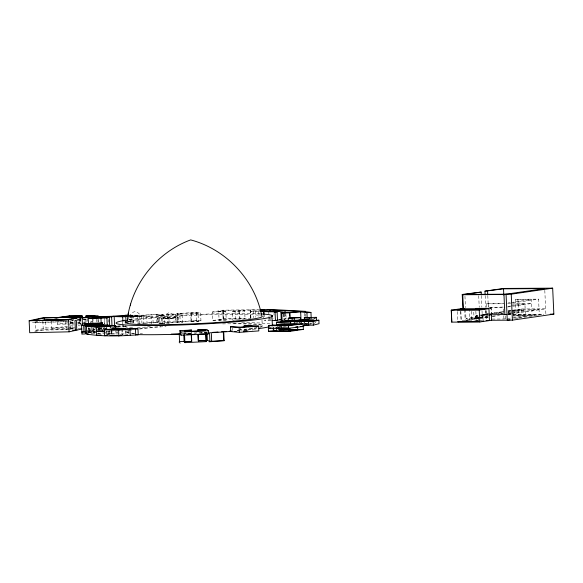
<?xml version="1.0" encoding="UTF-8"?>
<svg xmlns="http://www.w3.org/2000/svg" width="583" height="583" viewBox="0 0 583 583"><rect width="100%" height="100%" fill="white"/><g stroke="black" fill="none" stroke-linecap="round" stroke-linejoin="round"><path stroke-width="0.44" stroke-dasharray="2.92 2.19" d="M130.439 316.802C128.471 315.643 132.829 311.832 134.921 311.541C136.765 311.577 142.033 315.221 139.854 316.394M163.145 318.26L165.375 314.718L169.019 312.641C171.672 313.042 174.842 315.461 175.148 317.808A6.333 0.401 -2.6 0 1 164.457 318.442L163.699 318.405M313.814 323.682L315.848 322.312M129.579 316.656L130.658 316.445M93.433 328.331L93.506 330.036L96.749 329.206M96.851 328.615L88.784 330.43L88.674 328.04M37.655 321.408L32.612 322.516L67.052 321.736L69.37 321.226M69.304 328.899L66.171 329.592L35.621 330.277L35.257 322.319L39.578 321.364M35.257 322.319L65.806 321.627L70.514 320.592L70.937 329.883M72.343 329.57L71.92 320.286L73.626 319.907M70.142 321.058L73.859 320.242L71.92 320.286M77.167 319.513L78.822 319.149M35.621 330.277L45.991 327.996L67.555 327.508M34.776 331.603L43.251 329.738L67.424 329.191M70.871 328.55L73.983 327.872M218.691 311.49L225.832 311.446L226.219 320.009L219.077 320.045L218.691 311.49L223.172 310.542L244.649 310.229L245.042 318.784L242.594 319.214M219.077 320.045L223.566 319.098L245.042 318.784M226.219 320.009L212.81 320.563L212.416 312.007L222.699 310.185L258.378 309.675M212.81 320.563L223.092 318.748L250.799 318.325M239.329 319.783L232.77 320.191L232.377 311.635L244.649 310.229M260.171 313.887A78.246 4.912 -2.6 0 0 133.004 319.229L126.956 319.841M133.113 322.763L132.953 319.229L128.996 319.834L129.113 322.486M77.401 320.038L87.144 318.872M77.058 320.184L82.334 319.797M83.194 319.673L87.457 319.054M57.178 321.743L57.287 324.133L73.203 322.188M77.583 324.017L81.124 323.754M51.348 321.218L51.676 328.455L69.45 325.882M128.632 319.601L132.953 319.229M125.243 321.845L127.757 321.481M127.888 321.714L131.241 321.226L129.433 321.233M212.416 312.007L225.832 311.446M232.377 311.635L239.628 311.592L250.107 310.076L258.881 310.025M250.909 318.129L250.603 311.286L258.291 310.848L258.56 316.839M281.771 326.436L277.391 327.07L288.694 326.72M486.309 307.248L486.156 303.852L503.909 303.4M515.343 299.626L531.441 299.531L532.162 315.454L516.072 315.541L515.343 299.626L517.901 299.254L538.575 299.137L539.304 315.06L518.622 315.177L513.215 315.957L512.96 310.229L525.203 310.156L508.157 312.626M508.354 302.883L510.125 302.621M511.014 302.497L531.441 299.531M507.72 303.612L538.575 299.137M488.707 303.488L488.889 307.467L503.391 307.073L503.632 312.393M489.64 308.524L491.046 308.32L491.287 313.647M507.873 306.418L510.57 306.031M511.466 305.9L524.919 303.947L525.465 315.891L503.931 319.01L491.688 319.083M507.647 306.986L531.616 303.51L512.676 304.013L524.919 303.947M483.11 320.307L482.848 314.58L488.321 313.8M489.144 313.669L503.53 311.577M508.019 310.928L510.723 310.535M511.619 310.404L521.508 308.975L545.644 308.837L513.273 313.53M477.812 315.396L476.056 315.651L477.769 315.643M480.465 315.009L488.474 313.851M492.037 313.333L503.603 311.657M508.055 311.009L514.716 310.047L521.552 310.01L508.34 311.468M477.965 316.671L465.963 318.413L474.052 318.668L479.7 317.844L475.546 317.873L475.466 316.117L487.927 314.31M494.158 313.406L503.952 311.992M481.398 315.84L488.518 314.805M498.181 313.399L503.646 312.612M508.07 311.963L510.766 311.577M482.258 316.052L488.685 315.119M501.074 313.326L503.734 312.94M475.546 317.873L488.007 316.066M511.736 313.202L514.833 312.75L513.135 312.765M508.179 313.8L510.825 313.421M511.706 313.29L539.042 309.325L518.36 309.442M462.159 320.606L479.459 318.092M487.927 316.868L479.714 318.056L482.345 318.041L482.017 310.724M492.387 316.219L496.854 315.571M465.547 309.369L466.05 320.402L488.773 317.108M492.314 316.598L499.398 315.571M507.88 314.317L512.377 313.661M471.436 311.278L471.851 320.373L469.723 320.679L469.228 309.813M478.832 320.337L474.139 320.657L473.731 311.562M513.514 318.158L532.162 315.454M515.496 318.515L518.141 318.129M519.023 317.997L523.432 317.363M524.314 317.232L533.132 315.957M534.013 315.826L538.422 315.184M479.481 318.056L486.142 317.123L485.858 310.856M130.432 316.445L131.576 316.336M138.929 316.503L143.221 316.358L129.273 317.123M112.242 330.874L105.953 331.304M130.475 323.048L130.14 315.811L133.259 315.49L133.587 322.727M130.14 315.811L137.77 315.228L138.142 323.368M117.81 326.028L120.338 325.773M116.979 326.334L126.424 326.108M118.014 326.618L127.968 326.24M106.04 331.596L113.685 330.816M268.581 318.799L273.828 318.777M131.357 316.336L132.749 316.226M137.741 316.613L139.046 316.503M270.927 319.834L264.383 320.184L271.182 320.475M283.688 319.477L285.4 319.324L285.167 314.193M128.923 316.394L137.748 315.687L139.388 316.001L138.113 315.986M245.953 330.291L248.285 330.109L248.103 326.13M107.126 334.482L115.842 333.826L115.726 331.268M161.287 315.534L168.786 314.995L169.157 323.113L161.651 323.652L161.287 315.534L159.516 315.476L159.88 323.601L164.734 323.288L164.559 319.309M95.262 331.938L88.376 332.419L88.157 327.559M132.545 316.226L134.097 316.139M136.371 316.707L137.872 316.613M88.499 332.55L95.437 332.077M92.034 333.789L102.448 333.068M97.929 333.629L104.998 333.141M105.647 333.221L109.662 333.185L109.546 330.532M108.249 330.94L108.372 333.593L111.914 333.352L117.562 334.037M106.062 334.307L111.273 333.942L111.149 331.29M164.734 323.288L162.293 322.88L178.391 321.954L178.026 313.829L161.921 314.762L162.307 323.208L156.783 322.465L141.953 323.463L141.589 315.505L156.419 314.507L161.95 315.25L158.51 315.469L158.868 323.434L159.88 323.601M141.589 315.505L146.719 316.19L152.826 316.117L153.147 323.193M139.862 323.718L139.534 316.642L152.826 316.117M157.599 314.201L157.964 322.166L137.049 323.521L136.692 315.556L157.599 314.201L164.377 315.33L161.921 314.762M159.516 315.476L164.37 315.17M164.377 315.33L158.51 315.469M158.868 323.434L162.307 323.208M167.503 314.645L182.093 314.222L182.457 322.348L167.875 322.763L167.503 314.645L168.786 314.995M182.457 322.348L180.176 321.707L179.812 313.588L196.333 312.634L198.016 313.107L198.388 321.226L191.122 321.648L190.75 313.523L198.016 313.107M139.782 316.022L140.153 316.037L139.235 315.993M190.75 313.523L200.603 313.202M180.176 321.707L196.704 320.759L198.388 321.226M191.122 321.648L200.975 321.328L200.559 312.226L177.145 313.516L177.516 321.641L200.931 320.351M157.206 318.085L175.687 317.072L178.216 317.968L162.11 318.901L157.206 318.085L157.388 322.071L157.964 322.166M157.388 322.071L175.869 321.051L178.391 321.954M133.915 316.132L135.526 316.066M134.928 316.78L136.524 316.7M88.12 331.53L95.277 331.173M199.554 333.053L207.009 332.682M86.146 331.763L95.758 331.312M87.778 331.683L95.634 331.319M88.069 332.784L98.323 332.303M181.838 333.767L190.743 333.359M189.176 333.76L191.61 333.651M295.341 322.705L298.059 322.588M298.868 322.844L300.69 322.771M305.288 323.762L307.926 323.66M304.931 324.024L312.036 323.747M135.358 316.059L136.939 316.015M133.492 316.831L135.096 316.773M307.489 324.221L305.813 324.265L305.732 322.516M308.327 324.192L311.672 324.097M85.475 330.525L95.131 330.255M99.671 330.124L101.486 330.073M98.367 328.79L101.012 328.725M104.539 328.63L107.185 328.557M305.579 324.053L307.372 324.01M308.269 323.988L311.854 323.893M98.636 328.572L102.2 328.491M103.096 328.469L107.556 328.367M68.451 327.486L74.741 327.347M68.32 329.169L74.588 329.031M93.506 330.036L95.269 330M96.151 329.978L101.442 329.861M136.794 316.008L138.244 315.993M132.173 316.846L133.682 316.824M486.156 303.852L503.238 303.758M488.889 307.467L504.98 307.372M489.385 308.334L491.046 308.32M250.603 311.286L259.872 311.511M508.026 312.794L512.282 312.765M503.676 313.282L491.425 313.348L491.141 307.139M507.589 313.224L510.912 313.209M486.616 314.048L488.416 314.033M507.604 314.39L543.873 314.193M482.848 314.58L487.935 314.55M508.114 314.784L512.37 314.754M513.222 314.754L543.218 314.587M481.186 315.622L482.899 315.614M475.466 316.117L479.62 316.095M513.215 315.957L525.465 315.891M487.898 317.116L478.177 317.167L471.501 318.136L478.577 318.099M72.11 320.067L73.873 320.06M77.561 322.166L82.64 322.137M83.464 322.129L85.103 322.122M466.05 320.402L471.851 320.373M83.712 322.785L86.175 322.771M474.999 320.65L478.424 320.635M479.284 320.628L481.857 320.614M57.287 324.133L74.056 324.039M70.324 325.875L74.66 325.853M78.137 325.831L79.871 325.824M129.703 327.209L133.318 327.187M51.676 328.455L69.355 328.36M70.237 328.353L74.653 328.331M78.188 328.309L80.84 328.295L80.716 325.584M140.277 316.052L139.847 316.022M131.051 316.839L132.363 316.846M129.178 315.133L137.77 315.228M129.098 315.396L133.259 315.49M120.171 334.27L124.624 334.423M130.213 316.802L131.27 316.839M283.644 318.704L287.208 318.894M247.039 330.612L244.394 330.415L244.284 328.025M136.692 315.556L137.748 315.687L138.113 323.652M103.978 332.499L109.662 333.185M108.372 333.593L111.273 333.942M140.073 316.03L140.678 316.103M167.875 322.763L169.157 323.113M179.812 313.588L182.093 314.222M177.145 313.516L178.026 313.829M80.141 318.573L80.804 319.156M544.799 290.363L545.863 313.749M521.508 308.975L521.77 314.703M517.901 299.254L518.622 315.177M514.716 310.047L514.927 314.74M505.366 315.906L505.527 319.316M503.785 315.738L503.931 319.01M487.796 295.581L488.321 307.124M486.462 310.652L486.841 318.959M485.165 295.632L485.69 307.277M485.683 310.353L486.069 318.886M481.332 295.625L481.857 307.168M478.701 295.668L479.226 307.314M478.548 317.4L478.701 320.81M475.852 311.242L476.267 320.351M464.95 296.186L465.467 307.584M464.687 309.617L465.19 320.708M460.861 311.344L461.291 320.73M460.628 311.344L461.058 320.73M457.327 311.541L457.75 320.927M305.66 313.916L305.776 316.489M304.341 313.246L304.494 316.671M299.618 320.548L299.72 322.749M285.925 314.492L286.122 318.77M284.264 313.778L284.54 319.768M283.863 314.018L284.132 320.009M283.178 314.055L283.374 318.333M281.108 324.461L281.225 327.048M277.34 325.008L277.464 327.595M273.952 313.486L274.032 315.199M268.734 311.198L269.12 319.761M264.369 315.133L264.449 316.846M263.633 315.49L263.749 318.056M261.986 320.125L262.226 325.518M259.952 313.224L260.105 316.642M255.456 311.256L255.733 317.247M253.43 310.87L253.743 317.72M252.191 327.828L252.301 330.211M250.413 309.762L250.763 317.465M250.107 310.076L250.501 318.631M240.458 327.143L240.641 331.129M239.628 311.592L239.977 319.295M238.935 311.227L239.285 318.93M235.058 311.249L235.445 319.805M232.646 328.149L232.755 330.539M223.172 310.542L223.566 319.098M223.107 311.847L223.493 320.402M222.699 310.185L223.092 318.748M196.333 312.634L196.704 320.759M191.479 313.727L191.851 321.845M191.464 330.43L191.574 332.849M177.043 314.514L177.407 322.632M175.796 314.164L176.168 322.29M175.687 317.072L175.869 321.051M156.419 314.507L156.783 322.465M151.165 315.891L151.522 323.856M146.719 316.19L147.04 323.274M143.454 316.751L143.775 323.827M132.72 315.17L133.055 322.472M131.736 315.848L132.064 323.084M131.153 319.236L131.321 322.931M128.318 316.205L128.603 322.537M128.369 330.233L128.559 333.957M126.926 326.385L127.036 328.885M127.072 329.716L127.203 332.609M125.972 316.154L126.096 318.865M126.037 325.897L126.096 327.231M125.396 316.678L125.717 323.762M125.899 330.481L126.059 333.891M125.141 319.819L125.338 323.835M125.403 325.423L125.476 327.019M124.959 319.724L125.119 323.266M125.36 331.035L125.476 333.6M123.683 327.165L123.618 325.831L121.818 325.846L121.876 327.172M123.02 324.024L123.144 326.742M122.692 321.947L122.896 326.465M122.386 328.761L122.656 334.737M121.913 329.329L122.153 334.613M116.979 331.078L117.052 332.747M111.798 330.692L111.914 333.352M111.404 329.351L111.644 334.635M109.793 331.261L109.947 334.671M108.431 319.557L108.54 322.115M106.66 327.187L106.937 333.374M104.43 317.837L104.7 323.813M104.204 321.131L104.321 323.762M101.304 326.094L101.413 328.477M101.136 328.273L101.209 329.898M100.713 327.835L100.823 330.269M99.598 327.697L99.708 330.131M99.511 328.309L99.591 330.08M99.387 327.755L99.496 330.146M99.081 328.01L99.161 329.774M98.964 327.617L99.103 330.495M98.33 319.382L98.454 322.1M97.937 319.411L98.053 321.969M98.272 328.754L98.345 330.379M97.966 328.652L98.206 333.957M96.421 319.229L96.538 321.794M93.681 328.229L93.79 330.583M92.967 318.092L93.083 320.657M92.5 318.894L92.646 322.078M92.522 328.287L92.697 332.201M91.393 326.094L91.75 334.052M90.015 327.792L90.154 330.925L89.112 330.933L88.966 327.799M89.542 328.156L89.724 332.077M88.499 328.309L88.674 332.223M87.18 318.347L87.333 321.707M85.993 318.792L86.138 321.976M84.958 318.937L85.14 322.916M80.403 318.376L80.665 324.228M80.388 318.34L80.68 324.673M79.995 318.172L80.214 322.946M79.689 318.18L79.776 320.169M79.171 320.031L79.346 324.01M65.806 321.627L66.171 329.592M45.707 321.801L45.991 327.996M42.865 321.204L43.251 329.738M255.981 328.95A78.246 4.912 -2.6 0 1 241.333 330.503M239.686 330.656A78.246 4.912 -2.6 0 1 237.15 330.874M207.38 332.944A78.246 4.912 -2.6 0 1 205.551 333.046M124.266 333.986A78.246 4.912 -2.6 0 1 119.806 333.461M118.896 333.294A78.246 4.912 -2.6 0 1 117.365 331.45M137.318 327.923A78.246 4.912 -2.6 0 1 152.25 326.458M241.617 322.61A78.246 4.912 -2.6 0 1 271.263 324.214M233.55 323.397A68.036 4.27 -2.6 0 1 238.935 329.912M207.154 332.31A68.036 4.27 -2.6 0 1 182.049 333.44M142.5 333.767A68.036 4.27 -2.6 0 1 140.153 333.687M134.476 333.374A68.036 4.27 -2.6 0 1 131.518 333.097M129.251 332.776A68.036 4.27 -2.6 0 1 129.324 330.452M139.483 328.674A68.036 4.27 -2.6 0 1 160.755 326.495M128.158 321.51A68.036 4.27 -2.6 0 1 192.937 315.294A68.036 4.27 -2.6 0 1 259.734 315.396M222.626 323.9A68.036 4.27 -2.6 0 1 260.091 327.274M257.103 327.938A68.036 4.27 -2.6 0 1 240.735 330.131M239.853 330.218A68.036 4.27 -2.6 0 1 237.128 330.488M207.169 332.704A68.036 4.27 -2.6 0 1 200.807 333.046M196.362 333.265A68.036 4.27 -2.6 0 1 194.576 333.345M190.998 333.505A68.036 4.27 -2.6 0 1 184.818 333.746M134.498 333.767A68.036 4.27 -2.6 0 1 131.539 333.498M129.266 333.177A68.036 4.27 -2.6 0 1 132.326 330.189M139.497 329.067A68.036 4.27 -2.6 0 1 166.053 326.48M80.869 323.193A7.652 0.481 -2.6 0 1 77.364 323.47M73.414 323.638A7.652 0.481 -2.6 0 1 70.069 323.652M70.492 322.96A7.652 0.481 -2.6 0 1 73.99 322.683M77.947 322.516A7.652 0.481 -2.6 0 1 79.754 322.486M163.845 318.427L163.291 318.354A6.129 0.386 -2.6 0 1 167.911 317.684A6.129 0.386 -2.6 0 1 175.235 317.648L175.381 317.735A6.129 0.386 -2.6 0 1 170.615 318.318A6.129 0.386 -2.6 0 1 163.845 318.427"/><path stroke-width="0.87" d="M197.754 329.905L206.863 329.453L208.35 330.758L208.495 333.979L181.022 335.196L180.06 333.848L179.914 330.619L191.486 330.095L184.964 330.721L184.92 331.545L205.697 330.605L204.771 329.796L197.754 329.905L197.826 331.523M128.165 314.004C134.389 280.663 158.78 251.564 190.67 239.897C226.197 249.305 254.837 279.855 261.796 315.964A68.036 4.27 -2.6 0 1 202.126 323.405A68.036 4.27 -2.6 0 1 126.773 323.055L128.435 312.911M130.388 305.113L130.643 304.064M126.773 323.055L127.043 321.933M82.502 331.727L81.933 333.323L81.569 325.365L82.137 323.769L102.44 322.829L102.695 325.183M102.579 329.971L104.087 327.945M183.813 334.766L184.133 341.733L191.741 341.368L179.586 341.609L179.185 342.046L180.154 343.103M288.279 320.118L288.25 318.427L288.869 317.764L299.771 317.444L300.588 317.699L300.639 320.235M304.239 319.746L304.479 317.706L316.314 317.32L316.438 320.038M316.314 317.32L313.61 319.141L302.06 319.593L308.596 319.09L310.703 317.677L304.151 317.932M90.452 322.21L91.713 321.743L92.981 322.086M88.478 323.798L88.237 318.486L106.908 317.961L109.312 317.298L109.706 325.824M276.612 324.709L276.502 322.195L290.451 321.933L300.172 320.045L300.252 321.714M109.312 317.298L92.967 318.092L97.82 316.853L110.172 316.525L108.314 316.999L111.601 316.912L114.151 316.256L114.618 326.495M308.677 321.656L313.151 321.627L318.872 320.205L319.025 323.711L313.311 325.132L304.989 325.256M88.237 318.486L96.304 316.671L114.151 316.256M75.025 330.175L76.796 330.131L76.344 320.184L74.937 320.49L75.389 330.444L69.093 331.829L29.689 332.718L29.15 320.774L42.705 317.793L82.101 316.904L82.451 324.578M44.293 317.932L32.524 320.526L66.958 319.746L78.734 317.159L44.293 317.932L44.388 319.921L42.705 320.293M43.9 320.417L69.887 319.484M29.15 320.774L68.546 319.885L82.101 316.904M76.796 330.131L81.809 329.031M299.618 320.548L301.331 320.184L301.396 321.648M102.929 330.925L102.083 331.137L104.648 331.326M479.904 321.954L451.774 322.129L451.235 310.192L460.512 308.786L488.94 308.626L489.458 320.57L486.142 320.592M127.378 320.074L122.532 320.803A78.246 4.912 -2.6 0 0 199.605 324.177A78.246 4.912 -2.6 0 0 261.155 313.938M54.78 317.99L68.998 315.928L82.145 315.855L82.261 318.376M56.048 318.07L58.606 317.699M60.311 317.451L69.705 316.088L82.145 315.855M85.927 317.327L85.869 316.001L87.071 315.826L98.163 315.767L82.167 318.085M82.247 317.808L95.051 315.95L85.869 316.001M259.96 310.601L264.135 309.996L259.756 310.018M107.119 335.487L104.517 335.75L104.248 329.781L118.604 330.146L137.96 328.783L138.229 334.759C121.162 336.129 103.876 336.697 86.831 334.146L86.466 326.181L85.074 325.955L85.439 333.913L81.802 334.11M288.25 318.427L300.588 317.699M460.752 308.786L462.873 308.48L462.239 294.451L481.164 292.076L481.288 294.736M485.122 294.736L484.961 291.157L503.705 288.439L552.669 288.17L553.85 314.135L512.406 320.147L491.586 320.264L479.78 321.976L479.241 310.032L488.94 308.626M463.405 308.771L462.764 294.743L481.164 292.076M484.961 291.157L503.53 288.833L544.719 288.6L503.96 294.51L462.764 294.743M276.502 322.195L288.825 321.787L294.852 320.912L286.34 320.883L286.749 320.366L301.331 320.184M286.384 320.956L280.438 321.313L288.855 320.577L287.062 320.839L294.189 320.796L300.172 320.045M288.971 320.869L296.047 320.497M300.588 326.436L303.247 326.436L288.563 328.309L268.603 328.251L268.486 325.664L273.427 325.03L287.922 325.394L297.33 324.126L277.275 324.483L281.655 323.849L303.131 323.849L303.335 329.402L290.021 331.333L268.471 331.312L268.34 328.331M301.324 324.141L301.214 321.634L304.034 321.226L294.262 321.379L294.379 323.886M301.214 321.634L308.385 321.022L308.575 325.197M462.239 294.451L511.225 294.175L552.669 288.17M302.941 325.802L308.837 325.161L305.441 325.227M268.471 331.312L276.743 330.568L276.604 327.58M278.856 327.566L278.958 329.803L303.335 329.402M273.646 328.01L273.784 330.998L276.743 330.568M278.958 329.803L297.731 329.679L297.6 326.699M209.151 341.791L224.134 340.705L223.785 332.864L223.333 332.74L223.69 340.581L224.134 340.705M273.784 330.998L288.541 331.013L297.731 329.679M464.673 308.764L457.247 309.835L478.198 309.719L487.731 308.341L475.888 308.407M451.774 322.129L451.366 310.171M491.586 320.264L491.331 314.529L489.217 314.835L506.984 314.441M459.433 321.539L457.786 321.78L478.738 321.663M482.032 321.189L483.679 320.949M509.943 319.783L507.246 320.176L506.066 294.204M295.734 326.946L297.447 326.713M268.603 328.251L271.073 327.93M268.486 325.664L288.447 325.715L303.131 323.849M128.296 315.119L110.734 316.511L122.692 316.788L128.318 316.205L114.836 316.343M104.248 329.781L119.005 328.273L125.243 328.477L109.713 329.555L118.757 329.796L128.289 328.528L137.96 328.783M121.636 335.509L109.983 335.524M125.119 335.159L127.728 334.897M264.114 314.193L263.997 311.628L283.025 310.63L269.958 310.069L260.229 311.023L263.436 311.213L263.589 314.631M244.182 325.642L248.066 325.336L258.612 326.123L258.83 330.904L239.365 332.339L230.737 331.538L230.518 326.757L240.458 327.143L252.118 326.232L244.182 325.642L244.248 327.231M281.319 321.124L280.926 312.568L288.796 312.524L300.799 311.439L285.014 310.768L273.872 311.774L277.122 311.912L277.508 320.468L272.035 320.512M263.997 311.628L277.122 311.912M279.862 319.506L281.64 319.346M276.83 320.096L281.115 319.71M85.074 325.955L100.99 325.03L98.09 324.702L81.569 325.365L99.453 324.454L103.818 324.986L86.466 326.181L96.304 327.318L115.485 325.868L115.572 327.857L119.005 328.273M86.583 332.339L85.373 332.441L86.758 332.674M259.872 311.511L263.436 311.213M289.7 316.183L289.547 312.758L300.646 311.861L306.92 312.707L310.95 312.437L311.22 318.427M243.366 331.712L246.952 331.428M112.563 329.417L112.504 328.091L115.572 327.857M102.746 330.823L96.479 331.297L104.335 331.771M101.019 334.948L96.661 335.276L96.304 327.318M230.518 326.757L239.154 327.566L258.612 326.123M100.567 324.593L109.305 325.227L91.393 326.094L97.886 326.881L110.908 325.984L108.008 325.635L111.557 325.387L115.485 325.868M86.831 334.146L88.565 334.023M198.038 334.664L198.315 340.764L207.359 340.377L209.916 341.376L223.69 340.581M83.653 331.763L81.868 331.851L85.672 332.011M198.315 340.764L205.828 340.72L206.571 341.609L184.898 342.658L184.133 341.733M102.615 323.412L84.805 323.842L85.14 324.942L98.819 324.301L99.314 323.893L102.083 323.871L102.805 324.44M87.21 332.82L85.504 332.9L85.162 331.8M186.873 334.686L194.095 334.358M199.517 334.117L205.843 333.833M179.914 330.619L180.868 331.975L208.35 330.758M282.15 321.561L281.764 313.005L285.852 312.779L280.926 312.568M306.775 321.517L310.214 321.415L313.188 320.541L300.026 321.116L318.872 320.205M305.208 325.074L306.928 325.022M73.771 318.245L76.249 318.194M72.365 318.558L74.843 318.5M44.388 319.921L69.763 319.353M72.737 330.503L75.389 330.444M295.69 321.211L308.385 321.022M281.764 313.005L289.904 312.889L290.137 318.026M260.149 309.653L271.663 309.515L305.543 311.351L304.26 311.541L310.95 312.437M451.235 310.192L479.241 310.032M550.221 314.157L553.85 314.135M275.781 327.938L288.038 327.981M128.26 315.374L124.937 315.301L125.017 317.108M115.288 326.291L116.979 326.334M115.456 326.56L117.161 326.604M136.473 334.708L138.229 334.759M275.074 320.366L277.508 320.468M234.541 331.465L236.297 331.596M112.504 328.091L116.994 328.477M110.216 327.238L111.28 328.076M511.225 294.175L512.406 320.147M503.96 294.51L504.878 314.747M503.53 288.833L503.814 295.049M487.592 291.143L487.752 294.692M313.151 321.627L313.311 325.132M306.92 312.707L307.154 317.844M304.479 317.706L304.566 319.52M304.282 321.612L304.472 325.795M300.646 311.861L301.032 320.424M297.621 321.182L297.651 321.86M290.451 321.933L290.567 324.44M289.882 328.346L290.021 331.333M288.447 325.715L288.563 328.309M288.403 328.032L288.541 331.013M285.014 310.768L285.094 312.481M284.198 324.141L284.278 325.868M283.957 328.178L284.03 329.672M283.17 328.287L283.243 329.781M281.618 327.916L281.684 329.41M275.045 312.102L275.438 320.657M273.208 327.624L273.347 330.612M271.926 315.432L272.341 324.585A78.246 4.912 -2.6 0 1 272.035 325.882M269.958 310.069L270.038 311.781M239.154 327.566L239.365 332.339M211.338 333.578L211.695 341.419M209.559 333.534L209.916 341.376M207.045 333.41L207.359 340.377M206.214 333.767L206.571 341.609M205.507 333.746L205.828 340.72M198.009 330.131L198.082 331.742M198.074 334.11L198.388 341.077M191.486 330.095L191.559 331.712M191.421 334.394L191.741 341.368M191.217 334.146L191.53 341.121M184.964 330.721L185.037 332.332M184.541 334.817L184.898 342.658M180.868 331.975L181.022 335.196M179.229 333.767L179.586 341.609M135.453 329.147L135.722 335.123M129.973 329.06L130.242 335.036M122.692 316.788L122.896 321.313M118.611 328.659L118.692 330.372M118.604 330.146L118.874 336.121M111.601 316.912L111.987 325.445M106.908 317.961L107.221 324.789M106.58 325.416L106.66 327.187M104.634 325.176L104.714 326.946M102.44 322.829L102.521 324.593M100.946 318.129L101.187 323.441M83.66 325.591L83.959 332.077M80.942 316.03L81.001 317.356M69.705 316.088L69.763 317.422M68.546 319.885L69.093 331.829M294.218 317.961L294.269 320.497M292.112 318.267L292.163 320.803M269.47 326.72A78.246 4.912 -2.6 0 1 259.012 328.55M231.845 331.312A78.246 4.912 -2.6 0 1 208.299 332.893M180.584 334.139A78.246 4.912 -2.6 0 1 135.977 334.569M231.211 331.02A68.036 4.27 -2.6 0 1 229.52 331.166M226.044 331.443A68.036 4.27 -2.6 0 1 221.576 331.778M218.027 332.026A68.036 4.27 -2.6 0 1 212.671 332.376M180.234 333.899A68.036 4.27 -2.6 0 1 171.213 334.139"/></g></svg>
